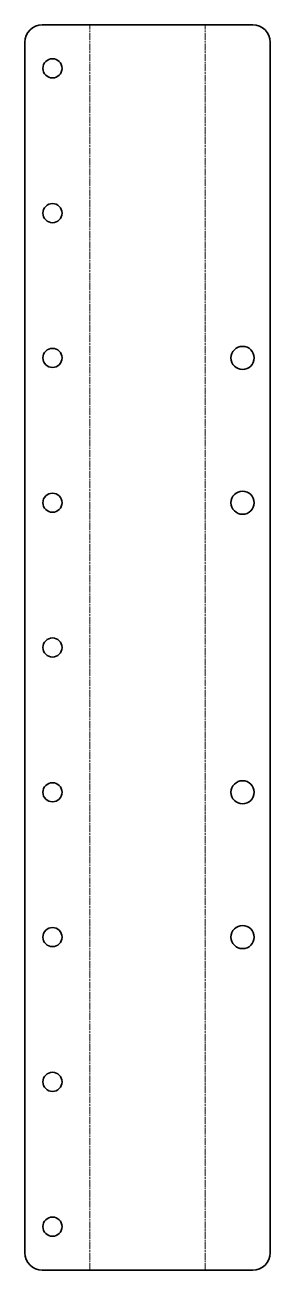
# Model space of a CAD drawing. Header units: millimetres. Extents: x 0 to 85, y 0 to 430.
import ezdxf

# ---------------------------------------------------------------- set-up
doc = ezdxf.new("R2010")
doc.units = ezdxf.units.MM
doc.linetypes.add('Chain', pattern=[13.68, 9.12, -1.14, 2.28, -1.14])
doc.layers.add('SIMUMAK Bend Centerline (ISO)', color=7, linetype='Chain', lineweight=9)
doc.layers.add('SIMUMAK Visible (ISO)', color=7, linetype='Continuous', lineweight=35)

# ---------------------------------------------------------------- blocks, each defined once
blk = doc.blocks.new('GLD-V003-SPTV003_Sheet_GLD-V003-SPTV003 (Desplegada)')
at = {"layer": 'SIMUMAK Bend Centerline (ISO)', "ltscale": 0.263158}
for p, q in [((-19.89, -215), (-19.89, 215)), ((19.89, -215), (19.89, 215))]:
    blk.add_line(p, q, dxfattribs=at)
at = {"layer": 'SIMUMAK Visible (ISO)'}
for p, q in [((36.29, 215), (-36.29, 215)), ((-42.29, -209), (-42.29, 209)), ((42.29, -209), (42.29, 209)), ((36.29, -215), (-36.29, -215))]:
    blk.add_line(p, q, dxfattribs=at)
for centre, radius in [((-32.79, 200), 3.3), ((-32.79, 150), 3.3), ((-32.79, 100), 3.3), ((32.79, 100), 4), ((-32.79, 50), 3.3), ((32.79, 50), 4), ((-32.79, 0), 3.3), ((-32.79, -50), 3.3), ((32.79, -50), 4), ((-32.79, -100), 3.3), ((32.79, -100), 4), ((-32.79, -150), 3.3), ((-32.79, -200), 3.3)]:
    blk.add_circle(centre, radius, dxfattribs=at)
at = {"layer": 'SIMUMAK Visible (ISO)', "extrusion": (0, 0, -1)}
for centre, start, end in [((36.29, 209), 0, 90), ((-36.29, 209), 90, 180), ((36.29, -209), 270, 360), ((-36.29, -209), 180, 270)]:
    blk.add_arc(centre, 6, start, end, dxfattribs=at)

msp = doc.modelspace()

# ---------------------------------------------------------------- block references
msp.add_blockref('GLD-V003-SPTV003_Sheet_GLD-V003-SPTV003 (Desplegada)', (42.29, 215))

doc.saveas('drawing.dxf')
